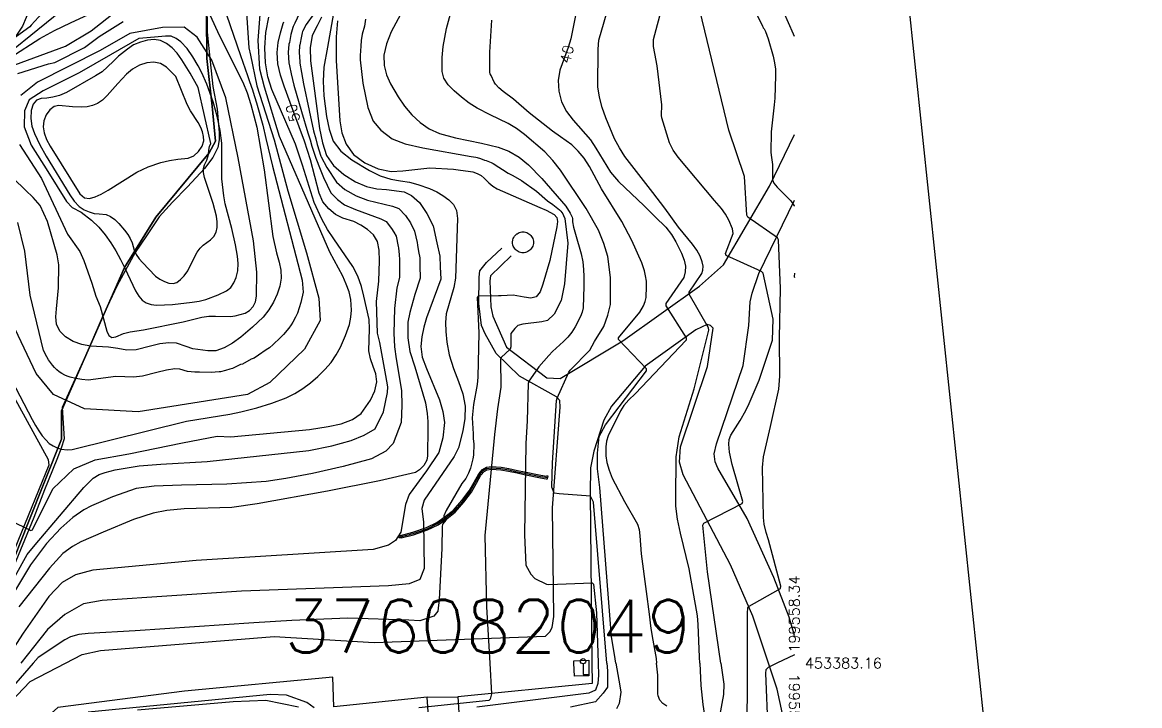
# Model space of a CAD drawing. Header units: feet. Extents: x 197796 to 199821, y 552499 to 555392.
# Drawn here: x 199412.2 to 199623.7, y 553375.1 to 553504.4 of the extents above; entities that cross this region are included whole.
import ezdxf
from ezdxf.enums import TextEntityAlignment as Align

# ---------------------------------------------------------------- set-up
doc = ezdxf.new("R2010")
doc.units = ezdxf.units.FT
doc.header["$MEASUREMENT"] = 0
doc.linetypes.add('ANYANG1', pattern=[11.5, 6, -1, 1, -1.5, 1, -1])
for name, color, linetype in [('AAC001', 7, 'CONTINUOUS'), ('AAC006', 7, 'ANYANG1'), ('AB011', 7, 'CONTINUOUS'), ('ADA085', 1, 'CONTINUOUS'), ('AE150', 7, 'CONTINUOUS'), ('AE340', 7, 'CONTINUOUS'), ('AZ0801', 7, 'CONTINUOUS'), ('AZ0803', 7, 'CONTINUOUS'), ('BA003', 5, 'CONTINUOUS'), ('CA0011', 7, 'CONTINUOUS'), ('CAA001', 7, 'CONTINUOUS'), ('CAA002', 30, 'CONTINUOUS'), ('wipco_image', 2, 'CONTINUOUS'), ('wipco_지적', 20, 'CONTINUOUS'), ('ZC601', 7, 'CONTINUOUS')]:
    doc.layers.add(name, color=color, linetype=linetype)
doc.styles.add('NGSW', font='ROMANS.shx', dxfattribs={"bigfont": 'NGSW.shx'})
picture_1 = doc.add_image_def('image1.jpg', size_in_pixel=(8269, 5907))

# ---------------------------------------------------------------- blocks, each defined once
blk = doc.blocks.new('AB011')
at = {"layer": 'AB011'}
for points in [[(0, 1), (0, -1)], [(0, -1), (1, -1)]]:
    blk.add_lwpolyline(points, dxfattribs=at)
blk.add_circle((0, 1.5), 0.5, dxfattribs=at)

msp = doc.modelspace()

# ---------------------------------------------------------------- linework, layer by layer
at = {"layer": 'AAC001', "color": 255}
msp.add_lwpolyline([(199447.17, 553508.3), (199447.22, 553502.51), (199447.76, 553497), (199448.27, 553492.24), (199449.1, 553487.94), (199449.48, 553483.53), (199449.51, 553482.15), (199449.21, 553480.7), (199448.28, 553478.82), (199446.74, 553476.76), (199443.49, 553473.25), (199440.64, 553470.36), (199438.12, 553467.59), (199435.76, 553464.03), (199433.59, 553460.84), (199430.17, 553454.64), (199427.31, 553448.53), (199424.23, 553441.4), (199419.78, 553431.52), (199420.18, 553425.62), (199419.57, 553423.83), (199418.79, 553421.68), (199416.44, 553415.94), (199414.38, 553410.72), (199410.11, 553400.34)], dxfattribs=at)
at = {"layer": 'AAC006', "color": 255}
for points in [[(199516.62, 553383.16), (199516.6, 553383.61), (199519.42, 553383.73), (199519.43, 553383.16)], [(199519.43, 553383.16), (199519.46, 553380.77), (199516.71, 553380.7), (199516.62, 553383.16)]]:
    msp.add_lwpolyline(points, dxfattribs=at)
at = {"layer": 'ADA085', "color": 255}
for points in [[(199504.72, 553460.21), (199500.84, 553456.44), (199500.72, 553455.51), (199500.88, 553450.6), (199501.3, 553448.81), (199503.84, 553442.97), (199511.48, 553437.15), (199514.05, 553437), (199525.88, 553444.12), (199540.41, 553454.49), (199544.91, 553458.51), (199553.64, 553473.39), (199558.35, 553483.17)], [(199558.34, 553388.38), (199557.34, 553391.89), (199554.46, 553399.39), (199549.38, 553410.51), (199543.84, 553420.07), (199543.37, 553421.26), (199543.19, 553422.79), (199543.61, 553424.63), (199548.66, 553439.5), (199549.71, 553447.03), (199549.98, 553451.52), (199550.33, 553453.19), (199551.59, 553456.85), (199558.34, 553470.75)], [(199420.43, 553383.17), (199423.57, 553384.8), (199427.01, 553385.58), (199459.9, 553388.22), (199478.84, 553387.07), (199511.26, 553388.24), (199512.09, 553389.06), (199512.51, 553389.93), (199512.85, 553392.02), (199512.55, 553412.56), (199514.03, 553431.6), (199513.93, 553432.84), (199513.35, 553433.56), (199506.32, 553437.47), (199501.88, 553441.72), (199499.8, 553445.47), (199499.15, 553447.05), (199498.6, 553451.22), (199498.68, 553456.19), (199498.84, 553457.38), (199500.1, 553458.95), (199502.98, 553461.65)], [(199553.45, 553383.16), (199550.46, 553392.08), (199546.26, 553401.76), (199537.3, 553418.8), (199536.61, 553421.18), (199536.81, 553424.12), (199541.93, 553439.27), (199543, 553446.57), (199542.5, 553447.05), (199541.82, 553447.23), (199539.7, 553446.2), (199530.1, 553439.38), (199523.75, 553431.8), (199522.26, 553429.13), (199520.41, 553423.28), (199519.74, 553420.13), (199519.67, 553415.24), (199520.03, 553383.16)], [(199409.48, 553401.52), (199417.3, 553420.7), (199417.2, 553421.6), (199406.24, 553441.41)], [(199387.48, 553333.52), (199394.34, 553355.03), (199397.76, 553362.96), (199413.7, 553379.68), (199420.43, 553383.17)], [(199520.03, 553383.16), (199520.07, 553379.3), (199494.67, 553376.78), (199495.79, 553359.05)], [(199544.15, 553358.89), (199557.6, 553359.65), (199556.1, 553373.55), (199555.1, 553378.24), (199553.45, 553383.16)], [(199490.13, 553358.37), (199488.87, 553376.76), (199471.17, 553374.91), (199470.98, 553380.53), (199442.93, 553377.89), (199418.96, 553374.78), (199408.58, 553365.54), (199404.11, 553362.03), (199398.73, 553352.16), (199398.68, 553341.79), (199423.9, 553344.68)]]:
    msp.add_lwpolyline(points, dxfattribs=at)
at = {"layer": 'AE150', "color": 255}
msp.add_lwpolyline([(199495.79, 553359.05), (199490.13, 553358.37), (199488.87, 553376.76), (199494.67, 553376.78)], close=True, dxfattribs=at)
at = {"layer": 'AE340', "color": 255}
for points in [[(199511.34, 553418.06), (199511.65, 553418.01), (199511.73, 553418.51), (199511.42, 553418.56)], [(199483.91, 553406.86), (199483.59, 553406.78), (199483.47, 553407.26), (199483.78, 553407.34)]]:
    msp.add_lwpolyline(points, dxfattribs=at)
at = {"layer": 'AZ0801', "color": 255}
msp.add_lwpolyline([(199410.07, 553552.05), (199411.46, 553546.59), (199412.87, 553541.11), (199414.13, 553536.3), (199415.05, 553532.06), (199415.93, 553528.59), (199416.64, 553524.55), (199416.65, 553522.36), (199416.56, 553519.35), (199416.57, 553515.34), (199415.99, 553513.2), (199415.34, 553510.91), (199414.29, 553508.33), (199412.97, 553505.3), (199412.27, 553503.69), (199410.89, 553501.58), (199407.69, 553497.75), (199404.94, 553494.49), (199402.45, 553492.92), (199400.83, 553491.92)], dxfattribs=at)
at = {"layer": 'AZ0803', "color": 255}
msp.add_lwpolyline([(199505.08, 553462.26), (199505.06, 553462.31), (199505.02, 553462.54), (199505.01, 553462.77), (199505.02, 553463.03), (199505.04, 553463.14), (199505.06, 553463.26), (199505.14, 553463.49), (199505.23, 553463.7), (199505.38, 553463.94), (199505.48, 553464.07), (199505.67, 553464.26), (199505.84, 553464.39), (199505.87, 553464.41), (199506.06, 553464.53), (199506.29, 553464.63), (199506.51, 553464.7), (199506.75, 553464.74), (199506.94, 553464.76), (199507, 553464.76), (199507.23, 553464.74), (199507.45, 553464.7), (199507.69, 553464.63), (199507.9, 553464.53), (199508.11, 553464.41), (199508.29, 553464.27), (199508.47, 553464.09), (199508.61, 553463.91), (199508.74, 553463.7), (199508.83, 553463.48), (199508.91, 553463.25), (199508.95, 553463.02), (199508.96, 553462.77), (199508.95, 553462.54), (199508.9, 553462.31), (199508.83, 553462.08), (199508.73, 553461.86), (199508.61, 553461.66), (199508.46, 553461.47), (199508.3, 553461.3), (199508.11, 553461.15), (199507.91, 553461.03), (199507.68, 553460.93), (199507.46, 553460.86), (199507.22, 553460.82), (199507, 553460.8), (199506.75, 553460.82), (199506.51, 553460.86), (199506.28, 553460.93), (199506.07, 553461.03), (199505.86, 553461.15), (199505.68, 553461.3), (199505.51, 553461.46), (199505.36, 553461.66), (199505.23, 553461.87), (199505.13, 553462.08)], close=True, dxfattribs=at)
for points in [[(199483.78, 553407.34), (199486.14, 553407.94), (199488.73, 553408.83), (199490.67, 553409.78), (199492.26, 553410.88), (199493.81, 553412.1), (199495.4, 553413.91), (199496.8, 553415.77), (199497.74, 553417.43), (199498.6, 553419), (199499.3, 553419.81), (199500.07, 553420.22), (199501.03, 553420.34), (199502.83, 553420.22), (199504.33, 553419.98), (199505.96, 553419.62), (199507.29, 553419.34), (199510.35, 553418.74), (199511.42, 553418.56)], [(199483.91, 553406.86), (199486.28, 553407.46), (199488.93, 553408.37), (199490.93, 553409.34), (199492.56, 553410.48), (199494.15, 553411.74), (199495.78, 553413.59), (199497.22, 553415.49), (199498.18, 553417.19), (199499.02, 553418.72), (199499.62, 553419.41), (199500.23, 553419.74), (199501.05, 553419.84), (199502.77, 553419.72), (199504.23, 553419.48), (199505.86, 553419.14), (199507.19, 553418.86), (199510.27, 553418.24), (199511.34, 553418.06)]]:
    msp.add_lwpolyline(points, dxfattribs=at)
at = {"layer": 'BA003', "color": 255}
msp.add_lwpolyline([(199483.53, 553407.02), (199486.21, 553407.7), (199488.83, 553408.6), (199490.8, 553409.56), (199492.41, 553410.68), (199493.98, 553411.92), (199495.59, 553413.75), (199497.01, 553415.63), (199497.96, 553417.31), (199498.81, 553418.86), (199499.46, 553419.61), (199500.15, 553419.98), (199501.04, 553420.09), (199502.8, 553419.97), (199504.28, 553419.73), (199505.91, 553419.38), (199507.24, 553419.1), (199510.31, 553418.49), (199511.69, 553418.26)], dxfattribs=at)
at = {"layer": 'CAA001', "color": 255}
for points, elevation in [([(199518.27, 553512.4), (199516.04, 553501.26), (199515.51, 553499.66), (199513.96, 553495.37), (199513.66, 553493.4), (199513.74, 553491.35), (199514.25, 553489.36), (199515.22, 553487.52), (199516.48, 553485.86), (199519.74, 553482.2), (199520.79, 553480.6), (199523.57, 553476.08), (199525.07, 553474.31), (199527.5, 553471.96), (199529.84, 553469.74), (199532.01, 553467.6), (199534.01, 553465.65), (199535.06, 553464.27), (199535.92, 553462.85), (199536.99, 553460.72), (199537.48, 553459.41), (199537.72, 553458.25), (199537.66, 553457.2), (199537.42, 553456.14), (199534.01, 553451.2), (199534, 553450.79), (199537.88, 553444.69), (199537.85, 553444.3), (199528.23, 553434.13), (199527.03, 553433.01), (199526.08, 553431.91), (199525.42, 553430.88), (199523.1, 553426.16), (199522.78, 553425.13), (199522.64, 553424.07), (199522.67, 553422.38), (199522.88, 553421.12), (199523.28, 553419.68), (199523.87, 553418.14), (199526.2, 553413.74), (199528.63, 553409.49), (199528.97, 553408.44), (199529.12, 553407.23), (199529.38, 553403.86), (199530.32, 553396.73), (199530.88, 553392.45), (199531.18, 553389.69), (199531.54, 553387.54), (199532.2, 553384.04), (199532.28, 553383.16)], 40), ([(199558.35, 553501.7), (199558.2, 553502.13), (199555.37, 553508.57)], 35), ([(199447.71, 553505.8), (199449.52, 553501.83), (199453.97, 553493.09), (199454.76, 553491.06), (199455.48, 553488.84), (199456.64, 553484.59), (199458, 553476.51), (199459.66, 553463.86), (199460.32, 553460.78), (199460.81, 553459.05), (199461.18, 553457.54), (199461.22, 553456.02), (199460.97, 553454.49), (199460.49, 553452.97), (199459.79, 553451.47), (199458.88, 553450.01), (199457.78, 553448.65), (199455.81, 553446.72), (199453.59, 553444.85), (199452.03, 553443.73), (199450.43, 553442.81), (199448.83, 553442.28), (199447.31, 553442.25), (199444.51, 553442.66), (199443.26, 553443.06), (199441.42, 553443.71), (199439.97, 553443.77), (199438.28, 553443.58), (199436.46, 553443.15), (199433.75, 553442.43), (199432, 553442.4), (199430.29, 553442.7), (199428.53, 553442.97), (199425.14, 553443.12), (199423.5, 553443.43), (199421.88, 553444.01), (199420.43, 553444.87), (199419.31, 553445.97), (199418.73, 553447.29), (199418.58, 553448.71), (199418.68, 553450.2), (199419.09, 553454.2), (199419.13, 553458.51), (199418.84, 553460.39), (199417.01, 553466.72), (199415.6, 553469.72), (199414.31, 553471.27), (199412.81, 553472.67), (199410.53, 553474.85)], 55), ([(199410.88, 553399.61), (199413.14, 553403.71), (199414.68, 553405.52), (199423.85, 553416.42), (199425.65, 553418.14), (199426.8, 553418.84), (199427.88, 553419.24), (199429.81, 553419.73), (199434.37, 553420.47), (199438.44, 553420.84), (199447.23, 553421.3), (199466.47, 553423.41), (199470.81, 553424.26), (199474.46, 553425.3), (199476.91, 553426.31), (199478.98, 553427.49), (199480.57, 553430.73), (199481.36, 553434.36), (199481.43, 553435.44), (199481, 553437.61), (199479.86, 553443.81), (199479.43, 553445.57), (199479.26, 553451.58), (199479.69, 553455.41), (199479.84, 553459.28), (199479.78, 553461.27), (199479.44, 553462.96), (199478.68, 553464.21), (199477.57, 553465.18), (199476.31, 553466.03), (199474.98, 553466.69), (199472.91, 553467.37), (199471.53, 553468.07), (199470.21, 553469.1), (199469.11, 553470.44), (199468.38, 553472.08), (199466.74, 553478.39), (199465.63, 553481.9), (199463.61, 553487.32), (199461.79, 553492.3), (199461.11, 553494.38), (199460.59, 553496.53), (199460.44, 553498.67), (199460.67, 553500.61), (199461.1, 553502.41), (199461.6, 553504.17), (199461.72, 553504.49)], 50), ([(199411.35, 553494.71), (199417.2, 553496.56), (199418.41, 553496.83), (199423.99, 553499.64), (199426.78, 553501.69), (199428.31, 553502.64), (199431.29, 553504.54)], 55), ([(199471.87, 553504.71), (199471.61, 553501.63), (199471.65, 553497.15), (199472.31, 553485.75), (199472.72, 553483.51), (199473.49, 553481.34), (199474.89, 553479.37), (199477.06, 553477.79), (199479.58, 553476.7), (199482.02, 553476.21), (199484.27, 553476.29), (199489.34, 553476.85), (199493.83, 553476.59), (199495.14, 553476.4), (199496.61, 553476.22), (199497.47, 553476.1), (199498.32, 553475.82), (199499.06, 553475.44), (199499.61, 553474.93), (199500.54, 553474.03), (199501.26, 553473.41), (199502.11, 553472.87), (199510.19, 553469.37), (199511.39, 553468.85), (199512.87, 553468.03), (199513.41, 553467.45), (199513.54, 553466.71), (199513.41, 553465.68), (199512.08, 553459.37), (199510.76, 553454.86), (199510.21, 553453.42), (199509.49, 553452.47), (199508.48, 553452.21), (199507.21, 553452.39), (199505.11, 553452.81), (199502.85, 553452.67), (199502.35, 553452.65), (199498.53, 553452.58), (199498.29, 553452.32), (199498.6, 553445.68), (199498.45, 553437.25), (199498.29, 553435.89), (199497.6, 553432.09), (199497.39, 553429.55), (199497.53, 553426.52), (199497.56, 553425.59), (199497.66, 553424.68), (199497.59, 553422.5), (199497.47, 553421.8), (199497.03, 553420.07), (199496.68, 553419.1), (199496.14, 553418.11), (199495.42, 553417.14), (199492.43, 553412.02), (199491.98, 553411.01), (199491.98, 553410.9), (199492.37, 553410.36), (199492.37, 553410.19), (199491.79, 553409.51), (199491.72, 553409.32), (199491.71, 553409.1), (199491.62, 553404.83), (199491.14, 553395.18), (199490.84, 553392.98), (199490.14, 553392.08), (199487.45, 553391.18), (199485.35, 553391.28), (199473.86, 553391.68), (199463.24, 553391.21), (199456.03, 553390.79), (199433.56, 553389.3), (199424.71, 553388.76), (199422.93, 553388.58), (199421.34, 553388.14), (199420.25, 553387.58), (199415.23, 553384.25), (199414.29, 553383.17)], 45), ([(199414.29, 553383.17), (199398.2, 553364.67)], 45), ([(199534.21, 553375.04), (199533.45, 553375.53), (199532.9, 553376.17), (199532.59, 553376.96), (199532.52, 553377.37), (199532.53, 553379.69), (199532.5, 553380.86), (199532.28, 553383.16)], 40)]:
    msp.add_lwpolyline(points, dxfattribs=dict(at, elevation=elevation))
at = {"layer": 'CAA002', "color": 255}
for points, elevation in [([(199468.17, 553513.66), (199463.82, 553504.25), (199463.5, 553503.62), (199463.43, 553503.41), (199463.31, 553502.99), (199463.07, 553502.1), (199462.77, 553500.6), (199462.69, 553500.27), (199462.54, 553498.71), (199462.65, 553496.73), (199462.79, 553496.18), (199463.09, 553494.63), (199463.63, 553492.54), (199465.07, 553487.51), (199466.28, 553483.48), (199466.69, 553482.14), (199467.04, 553480.96), (199467.75, 553478.72), (199467.76, 553478.67), (199468.57, 553476.62), (199469.24, 553475.02), (199470.61, 553472.16), (199471.88, 553470.86), (199473.18, 553469.86), (199475.28, 553468.97), (199480.07, 553467.21), (199481.09, 553466.69), (199482.09, 553465.42), (199482.57, 553464.73), (199482.96, 553463.95), (199483.36, 553462.01), (199483.41, 553461.74), (199483.52, 553460.43), (199483.64, 553459.56), (199483.64, 553458.46), (199483.62, 553456.13), (199483.1, 553454.17), (199482.68, 553450.29), (199482.52, 553445.58), (199482.67, 553442.98), (199482.96, 553440.73), (199483.97, 553434.72), (199484.04, 553431.88), (199483.95, 553428.68), (199482.4, 553424.75), (199481, 553423.24), (199478.29, 553421.85), (199472.96, 553420.35), (199467.13, 553419.07), (199462.13, 553418.09), (199458.35, 553417.55), (199450.92, 553417.01), (199442.37, 553416.85), (199437.2, 553416.62), (199433.78, 553416.23), (199429.31, 553414.66), (199425.32, 553412.92), (199423.88, 553412.18), (199421.79, 553410.71), (199419.51, 553408.7), (199416.83, 553405.83), (199413.79, 553401.75), (199410.58, 553396.42)], 49), ([(199406.3, 553444.13), (199414.08, 553429.27), (199414.7, 553428.14), (199415.34, 553427.12), (199415.99, 553426.19), (199416.65, 553425.39), (199417.33, 553424.75), (199418.06, 553424.26), (199418.81, 553423.89), (199419.56, 553423.67), (199420.75, 553423.52), (199421.65, 553423.57), (199443.33, 553428.92), (199451.48, 553430.3), (199453.6, 553430.69), (199456.59, 553431.45), (199459.47, 553432.34), (199462.15, 553433.37), (199463.81, 553434.17), (199465.35, 553435.1), (199466.8, 553436.18), (199468.17, 553437.41), (199469.47, 553438.71), (199470.65, 553440.05), (199471.63, 553441.47), (199472.43, 553442.95), (199473.41, 553445.18), (199474.12, 553447.26), (199474.39, 553448.6), (199474.52, 553449.94), (199474.43, 553451.97), (199474.08, 553453.41), (199473.54, 553454.87), (199472.87, 553456.37), (199470.42, 553460.93), (199467.65, 553467.29), (199460.91, 553482.83), (199458.05, 553492.13), (199457.21, 553495.52), (199456.87, 553500.95), (199457.73, 553512.54)], 52), ([(199418.79, 553509.21), (199413.93, 553503.85), (199413.64, 553503.54), (199406.69, 553498.58)], 51), ([(199454.37, 553511.05), (199455.13, 553499.59), (199455.42, 553498.16), (199456.64, 553492.4), (199459.9, 553482.16), (199462.49, 553472.49), (199466.02, 553460.78), (199468.34, 553452.2), (199468.61, 553447.98), (199465.62, 553442.54), (199459.08, 553436.28), (199454.87, 553433.97), (199434.18, 553430.73), (199423.98, 553431.28), (199418.13, 553434.02), (199414.86, 553437.99), (199409.16, 553449.92)], 93), ([(199449.55, 553509.7), (199453.54, 553498.1), (199454.84, 553494.31), (199455.17, 553493.38), (199455.86, 553491.41), (199455.87, 553491.39), (199456.57, 553489.18), (199457.77, 553484.93), (199458.33, 553482.4), (199459.58, 553477.19), (199465.22, 553455.62), (199465.41, 553453.37), (199464.97, 553451.37), (199464.33, 553449.37), (199463.96, 553448.64), (199463.4, 553447.65), (199463.13, 553447.16), (199462.69, 553446.55), (199461.67, 553445.34), (199461.37, 553445.03), (199461.02, 553444.69), (199459.69, 553443.42), (199458.99, 553442.84), (199458.4, 553442.46), (199456.93, 553441.43), (199456.08, 553440.88), (199455.55, 553440.67), (199453.9, 553439.75), (199453.55, 553439.64), (199452.03, 553438.91), (199451.49, 553438.78), (199450.66, 553438.54), (199449.71, 553438.29), (199449.51, 553438.25), (199448, 553438.15), (199445.75, 553438.2), (199444.87, 553438.2), (199443.48, 553438.37), (199442.05, 553438.78), (199441.09, 553438.82), (199439.52, 553438.58), (199437.7, 553438.14), (199434.99, 553437.44), (199433.26, 553437.28), (199431.61, 553437.36), (199429.91, 553437.4), (199424.68, 553436.7), (199423.5, 553436.84), (199422.35, 553437.02), (199421.26, 553437.28), (199420.74, 553437.45), (199420.25, 553437.66), (199419.72, 553437.94), (199419.23, 553438.28), (199418.77, 553438.65), (199418.33, 553439.08), (199417.93, 553439.53), (199417.54, 553440.03), (199417.19, 553440.56), (199416.85, 553441.11), (199416.22, 553442.3), (199413.72, 553452.76), (199412.7, 553461.11), (199411.37, 553466.52)], 94), ([(199540.45, 553383.16), (199540.41, 553384.29), (199540.15, 553390.46), (199539.99, 553392.1), (199538.44, 553400.98), (199536.77, 553407.78), (199536.24, 553410.4), (199535.92, 553412.86), (199535.94, 553414.2), (199535.98, 553422.17), (199536.57, 553425.99), (199539.35, 553435.07), (199542.17, 553446.15), (199542.11, 553446.61), (199538.41, 553452.95), (199538.42, 553453.37), (199540.83, 553456.85), (199541, 553457.53), (199541.06, 553458.25), (199540.91, 553459.11), (199540.5, 553460.16), (199539.89, 553461.28), (199539.05, 553462.44), (199536.42, 553465.65), (199533.84, 553469.24), (199531.53, 553472.2), (199526.27, 553479.04), (199525.22, 553480.63), (199524.29, 553482.38), (199522.68, 553486.32), (199521.99, 553488.3), (199521.44, 553490.27), (199521.13, 553492.17), (199521.2, 553499.31), (199521.36, 553501), (199523.91, 553509.98)], 39), ([(199422.74, 553509.15), (199410.9, 553499.54)], 52), ([(199549.48, 553383.16), (199549.47, 553392.64), (199549.51, 553393.63), (199549.76, 553393.96), (199555.28, 553397.06), (199555.69, 553397.31), (199555.77, 553397.76), (199553.43, 553406.47), (199553.02, 553407.91), (199552.65, 553409.44), (199552.51, 553410.7), (199552.34, 553420.2), (199552.53, 553422.17), (199553.82, 553427.94), (199555.38, 553435.02), (199555.62, 553437.46), (199555.55, 553444.7), (199555.71, 553454.03), (199555.35, 553463.25), (199555.13, 553463.64), (199549.55, 553467.51), (199549.33, 553467.9), (199548.91, 553475.21), (199545.94, 553484.01), (199539.98, 553508.51)], 37), ([(199405.93, 553412.08), (199413.82, 553408.28), (199414.16, 553408.4), (199418.02, 553416.15), (199421.95, 553419.94), (199426, 553421.62), (199432.41, 553422.79), (199442.53, 553424.82), (199449.11, 553426.1), (199451.68, 553425.99), (199466.58, 553427.39), (199470.12, 553427.94), (199472.55, 553428.47), (199474.69, 553429.23), (199476.37, 553430.42), (199478.15, 553432.91), (199478.94, 553434.7), (199479.32, 553436.36), (199479.16, 553437.87), (199478.62, 553439.3), (199478.11, 553440.74), (199477.82, 553442.26), (199477.93, 553446.44), (199477.87, 553448.2), (199476.88, 553452.57), (199476.41, 553454.41), (199475.7, 553456.36), (199474.75, 553458.23), (199471.17, 553463.44), (199469.98, 553465.21), (199468.89, 553467.17), (199467.44, 553470.3), (199465.28, 553477.38), (199463.92, 553481.32), (199459.43, 553491.68), (199458.69, 553494.08), (199458.24, 553496.73), (199458.11, 553499.56), (199458.33, 553502.5), (199458.91, 553505.38)], 51), ([(199407.17, 553495.05), (199420.39, 553499.89), (199425.29, 553502.79), (199429.97, 553506.5)], 94), ([(199468.85, 553505.37), (199468.03, 553503.76), (199467.07, 553501.9), (199466.73, 553499.59), (199466.78, 553497.14), (199468.45, 553484.29), (199469.04, 553481.58), (199469.81, 553479.23), (199471.15, 553477.29), (199473.09, 553475.64), (199475.31, 553474.24), (199477.34, 553473.34), (199479.32, 553472.93), (199481.13, 553472.78), (199484.5, 553472.31), (199485.91, 553471.64), (199487.38, 553470.34), (199488.81, 553468.25), (199490, 553465.91), (199490.67, 553462.7), (199491.24, 553460.13), (199491.28, 553458.16), (199491.41, 553455.82), (199488.74, 553448.49), (199488.24, 553446.71), (199487.84, 553444.91), (199487.65, 553443.05), (199487.92, 553441.05), (199488.74, 553438.88), (199491.17, 553432.99), (199491.82, 553430.75), (199492.12, 553428.68), (199491.84, 553425.82), (199491.04, 553423.03), (199488.74, 553419.54), (199485.45, 553415.04), (199484.75, 553413.15), (199483.85, 553407.96), (199482.85, 553406.36), (199481.55, 553405.46), (199478.66, 553404.66), (199445.1, 553402.58), (199425.57, 553400.74), (199422.27, 553399.86), (199419.74, 553398.43), (199417.25, 553395.77), (199412.42, 553388.86), (199408.76, 553383.17)], 47), ([(199410.08, 553497.78), (199415.57, 553501.35), (199418.32, 553502.84), (199421.36, 553504.33), (199425.59, 553506.27)], 93), ([(199467.38, 553506.01), (199465.93, 553504), (199465.29, 553502.76), (199465.25, 553502.65), (199465.19, 553502.44), (199465.04, 553501.8), (199464.75, 553500.13), (199464.71, 553499.93), (199464.64, 553498.75), (199464.72, 553496.93), (199464.78, 553496.66), (199465.07, 553494.89), (199465.47, 553492.77), (199466.52, 553487.7), (199467.36, 553483.89), (199467.76, 553482.37), (199468.04, 553481.27), (199468.75, 553479.06), (199468.79, 553478.95), (199469.86, 553476.95), (199471.68, 553474.15), (199473.29, 553472.77), (199475.44, 553471.58), (199477.54, 553470.73), (199482.29, 553469.62), (199483.5, 553469.16), (199484.73, 553467.88), (199485.69, 553466.49), (199486.48, 553464.92), (199486.93, 553462.76), (199487.04, 553462.22), (199487.21, 553461.06), (199487.44, 553459.84), (199487.47, 553458.31), (199487.52, 553455.97), (199486.5, 553452.93), (199485.58, 553449.52), (199485.2, 553447.65), (199485.2, 553444.7), (199485.54, 553442.15), (199486.51, 553439.25), (199488.52, 553432.41), (199488.88, 553430.38), (199488.98, 553428.87), (199488.99, 553427.71), (199488.94, 553422.4), (199488.76, 553421.54), (199488.23, 553420.58), (199487.39, 553419.74), (199486.62, 553419.25), (199479.84, 553417.63), (199470, 553415.7), (199456.68, 553413.33), (199451.91, 553412.63), (199442.85, 553412.34), (199439.58, 553412.07), (199437, 553411.54), (199433.3, 553410.31), (199427.5, 553407.96), (199423.3, 553406.12), (199421.74, 553405.25), (199419.9, 553403.88), (199417.39, 553401.15), (199411.6, 553393.81)], 48), ([(199471.12, 553506.14), (199470, 553499.72), (199469.29, 553495.89), (199469.17, 553493.25), (199469.29, 553490.49), (199469.8, 553486.6), (199470.28, 553484.2), (199471.08, 553481.91), (199472.52, 553480.01), (199474.6, 553478.39), (199477.91, 553476.38), (199479.97, 553475.36), (199481.98, 553474.71), (199483.83, 553474.4), (199485.51, 553474.15), (199487.09, 553473.75), (199489.31, 553472.99), (199490.65, 553472.36), (199491.84, 553471.62), (199492.93, 553470.81), (199493.83, 553469.94), (199494.41, 553468.83), (199494.6, 553467.3), (199494.21, 553456), (199493.87, 553454.22), (199492.47, 553449.26), (199492.34, 553447.63), (199492.36, 553445.9), (199492.54, 553443.89), (199493.01, 553441.5), (199493.81, 553438.91), (199494.76, 553436.45), (199495.58, 553434.12), (199496.03, 553431.79), (199495.98, 553429.44), (199495.61, 553427.11), (199494.81, 553423.87), (199493.94, 553422.23), (199488.27, 553413.99), (199487.85, 553412.45), (199488.15, 553409.85), (199488.25, 553401.07), (199487.45, 553398.97), (199485.45, 553398.17), (199481.55, 553397.77), (199453.69, 553396.78), (199427.33, 553395.02), (199423.81, 553394.37), (199420.29, 553392.39), (199417.02, 553389.51), (199415.52, 553387.68), (199411.92, 553383.17)], 46), ([(199477.2, 553505), (199476.96, 553503.65), (199476.54, 553502.14), (199476.37, 553500.99), (199476.28, 553499.89), (199476.14, 553498.14), (199476.16, 553497.29), (199476.65, 553492.9), (199477.65, 553488.3), (199478.6, 553485.71), (199480.1, 553483.98), (199482.23, 553482.35), (199484.68, 553481.43), (199488.04, 553480.66), (199497.2, 553479.01), (199498.06, 553478.86), (199498.3, 553478.8), (199498.96, 553478.61), (199499.72, 553478.33), (199500.04, 553478.26), (199500.94, 553477.86), (199501.32, 553477.72), (199502.43, 553477.01), (199503.08, 553476.54), (199504.18, 553475.88), (199505.06, 553475.42), (199506.71, 553474.45), (199509.51, 553472.47), (199511.63, 553470.64), (199512.62, 553469.93), (199513.89, 553468.92), (199514.12, 553468.66), (199514.5, 553468.14), (199514.68, 553467.86), (199514.9, 553467.27), (199515.46, 553462.6), (199514.86, 553454.95), (199514.21, 553451.8), (199512.86, 553449.2), (199511.61, 553448), (199510.56, 553447.75), (199506.95, 553447.31), (199506.02, 553447.02), (199505.43, 553446.49), (199504.71, 553445.56), (199504.71, 553442.99), (199504.53, 553442.56), (199502.88, 553441.01), (199502.7, 553440.59), (199502.76, 553435.35), (199502.17, 553431.27), (199501.57, 553426.44), (199499.76, 553407.32), (199500.07, 553393.81), (199500.7, 553383.16)], 44), ([(199483.81, 553505.88), (199482.05, 553502.59), (199481.13, 553500.35), (199480.65, 553498.18), (199480.71, 553496.22), (199481.17, 553494.45), (199481.9, 553492.79), (199483.36, 553490.28), (199484.53, 553488.56), (199485.94, 553486.92), (199487.51, 553485.46), (199489.22, 553484.26), (199491.17, 553483.39), (199494.19, 553482.57), (199499.14, 553481.51), (199502.27, 553480.79), (199504.33, 553480), (199506.25, 553478.89), (199508.02, 553477.45), (199510.52, 553474.83), (199515.1, 553469.59), (199515.94, 553468.27), (199516.31, 553467.51), (199516.34, 553467.29), (199516.34, 553467.17), (199516.36, 553466.66), (199516.53, 553465.66), (199516.91, 553464.33), (199518, 553460.58), (199518.3, 553459.08), (199518.45, 553457.65), (199518.51, 553456.33), (199518.51, 553454.48), (199518.38, 553450.37), (199518.2, 553449.56), (199517.87, 553448.74), (199516.85, 553446.82), (199516.22, 553445.78), (199515.49, 553444.83), (199514.67, 553444.01), (199512.58, 553442.1), (199511.86, 553441.36), (199510, 553439.25), (199509.7, 553438.86), (199508.12, 553436.53), (199507.98, 553436.08), (199507.79, 553429.03), (199507.5, 553424.75), (199507.26, 553407.44), (199507.52, 553401.68), (199508.5, 553399.99), (199509.22, 553399.21), (199511.42, 553398.13), (199511.89, 553398.03), (199520.07, 553398.34), (199520.35, 553398.1), (199520.89, 553392.67), (199521.21, 553383.16)], 43), ([(199522.86, 553383.16), (199520.31, 553413.62), (199519.75, 553414.74), (199513.84, 553415.17), (199512.86, 553415.31), (199512.44, 553416.43), (199512.58, 553421.07), (199513.31, 553432.84), (199513.43, 553433.32), (199515.65, 553438.2), (199515.93, 553438.6), (199519.65, 553442.39), (199520.54, 553444.03), (199522.3, 553446.85), (199523.07, 553448.99), (199523.52, 553451.04), (199523.57, 553456.15), (199523.02, 553460.1), (199522.29, 553462.54), (199521.27, 553465.1), (199518.95, 553469.15), (199514.06, 553476.45), (199512.62, 553478.26), (199511.14, 553479.87), (199507.24, 553483.15), (199505.76, 553484.3), (199504.2, 553485.28), (199500.8, 553486.87), (199498.31, 553488.13), (199496.77, 553489.11), (199495.32, 553490.23), (199493.98, 553491.41), (199492.83, 553492.59), (199492.03, 553493.82), (199491.67, 553495.09), (199491.67, 553497.75), (199491.85, 553499.81), (199492.48, 553503.22), (199493.26, 553506)], 42), ([(199544.43, 553383.16), (199541.93, 553400.47), (199541.01, 553409.28), (199541.2, 553409.64), (199548.46, 553413.37), (199548.62, 553413.72), (199546.56, 553420.76), (199546.05, 553423.1), (199545.93, 553424.61), (199545.99, 553425.48), (199546.32, 553426.28), (199548.08, 553429.1), (199549.15, 553430.95), (199549.78, 553432.3), (199551.67, 553436.7), (199554.21, 553444.25), (199554.31, 553448.25), (199552.43, 553456.94), (199552.15, 553457.29), (199545.42, 553460.31), (199545.29, 553460.64), (199546.79, 553464.44), (199546.61, 553465.34), (199545.93, 553466.96), (199545.3, 553468.09), (199544.55, 553469.17), (199543.23, 553470.68), (199536.35, 553478.92), (199535.39, 553480.24), (199534.69, 553481.63), (199533.26, 553486.34), (199533.19, 553486.8), (199533.23, 553488.79), (199532.38, 553496.14), (199531.94, 553498.48), (199531.71, 553499.84), (199531.66, 553501.15), (199532.42, 553503.97), (199533.05, 553506.33)], 38), ([(199551.37, 553505.6), (199552.31, 553503.69), (199552.44, 553503.42), (199552.47, 553503.34), (199552.63, 553503.14), (199552.88, 553502.64), (199553.39, 553501.26), (199554.33, 553497.99), (199554.59, 553496.73), (199554.76, 553495.53), (199554.8, 553494.3), (199554.66, 553490.03), (199554.53, 553488.78), (199553.97, 553483.66), (199553.92, 553479.78), (199554.04, 553478.83), (199554.19, 553477.53), (199554.18, 553474.63), (199554.47, 553473.99), (199555.07, 553473.24), (199555.89, 553472.39), (199557.66, 553470.6), (199558.33, 553469.67), (199558.34, 553469.62)], 36), ([(199423.87, 553459.36), (199425.4, 553455.06), (199426.17, 553452.61), (199426.94, 553450.66), (199428.21, 553445.98), (199428.62, 553445.13), (199429.17, 553444.77), (199429.92, 553444.91), (199431.41, 553445.5), (199432.61, 553445.82), (199435.17, 553446.24), (199442.65, 553447.75), (199446.22, 553448.6), (199447.56, 553448.79), (199448.76, 553448.83), (199451.62, 553448.77), (199452.5, 553448.89), (199454.41, 553449.39), (199455.23, 553449.88), (199455.9, 553450.63), (199456.34, 553451.55), (199456.53, 553452.61), (199456.6, 553457.16), (199455.96, 553463.05), (199453.05, 553478.77), (199450.76, 553490.09), (199448.1, 553497.22), (199445.32, 553501.61), (199442.89, 553503.49), (199438.76, 553503.41), (199432.57, 553502.26), (199426.98, 553499.09), (199415.09, 553493.11), (199411.94, 553490.56)], 56), ([(199524.58, 553383.16), (199524.45, 553383.96), (199523.72, 553388.2), (199521.54, 553416.39), (199521.06, 553419.9), (199521.06, 553422.92), (199521.42, 553426.07), (199522.59, 553428.24), (199530.36, 553438.49), (199530.34, 553438.87), (199525.08, 553444.37), (199525.07, 553444.74), (199529.12, 553449.58), (199529.78, 553450.78), (199530.1, 553451.57), (199530.29, 553452.33), (199530.38, 553454.43), (199530.34, 553455.41), (199530.18, 553456.42), (199529.95, 553457.41), (199529.45, 553458.88), (199527.59, 553463.12), (199525.68, 553466.74), (199521.84, 553472.87), (199519.55, 553477.13), (199518.55, 553478.68), (199517.44, 553480.04), (199516.21, 553481.22), (199514.08, 553482.75), (199512.54, 553483.81), (199508.14, 553487.3), (199505.16, 553489.86), (199503.21, 553491.33), (199502.4, 553491.99), (199501.8, 553492.72), (199501.56, 553493.09), (199500.94, 553494.32), (199500.76, 553494.68), (199500.72, 553494.81), (199500.71, 553495.22), (199500.71, 553495.33), (199500.68, 553495.58), (199500.73, 553498.77), (199501.08, 553504.81)], 41), ([(199423.37, 553468.5), (199425.34, 553466.94), (199426.68, 553465.63), (199427.9, 553464.21), (199428.99, 553462.69), (199429.95, 553461.14), (199430.84, 553459.56), (199431.65, 553457.92), (199433.64, 553453.6), (199434.25, 553452.6), (199434.91, 553451.85), (199435.68, 553451.33), (199436.6, 553450.99), (199437.64, 553450.88), (199440.63, 553451), (199444.37, 553451.48), (199445.67, 553451.64), (199446.94, 553451.96), (199449.31, 553452.87), (199450.88, 553453.63), (199451.67, 553454.26), (199452.25, 553455.09), (199452.7, 553456.13), (199452.99, 553457.37), (199453.05, 553458.75), (199452.95, 553460.16), (199452.58, 553462.32), (199451.85, 553465.41), (199450.63, 553470.05), (199450.36, 553471.6), (199450, 553474.79), (199449.99, 553477.86), (199450.01, 553481.56), (199449.67, 553483.95), (199449.08, 553486.64), (199448.33, 553489.38), (199447.18, 553492.7), (199446.23, 553494.86), (199445.54, 553496.14), (199444.48, 553497.89), (199443.4, 553499.46), (199442.21, 553500.69), (199441.36, 553501.33), (199440.4, 553501.76), (199439.31, 553501.79), (199437.26, 553501.58), (199434.28, 553501.32), (199428.93, 553498.26), (199422.98, 553494.83), (199416.19, 553491.42), (199413.52, 553489.72), (199412.67, 553487.66), (199412.55, 553484.65), (199413.89, 553481.16), (199417.05, 553476.16), (199420.57, 553470.51), (199421.65, 553469.38), (199423.37, 553468.5)], 57), ([(199411.7, 553481.26), (199415.83, 553474.83), (199420.81, 553464.35), (199423.1, 553461.02), (199423.87, 553459.36)], 56), ([(199558.34, 553456.92), (199558.33, 553456.32), (199558.34, 553456.1)], 36), ([(199558.34, 553384.76), (199555.03, 553383.16)], 36), ([(199544.43, 553383.16), (199545.01, 553379.16), (199544.96, 553377.26), (199543.75, 553370.73), (199542.46, 553367.59), (199541.81, 553366.65), (199541.13, 553366.2), (199533.82, 553365.33), (199507.97, 553363.15), (199499.4, 553361.92), (199497.17, 553361.32), (199496.19, 553360.87), (199495.56, 553360.7), (199488.35, 553360.06), (199486.28, 553359.87), (199486.14, 553359.91)], 38), ([(199540.45, 553383.16), (199540.63, 553378.91), (199541.02, 553375.34), (199541.5, 553372.03), (199541.52, 553370.99), (199541.4, 553368.39), (199541.19, 553367.76), (199540.76, 553367.15), (199539.93, 553366.76), (199538.57, 553366.5), (199534.02, 553365.74), (199505.66, 553363.97), (199496.58, 553363.39), (199495.86, 553363.26), (199490.12, 553362.5), (199490.03, 553362.42), (199490.02, 553362.38), (199490.12, 553361.69), (199490.11, 553361.68), (199486.32, 553361.41)], 39), ([(199500.7, 553383.16), (199501.05, 553377.37), (199500.77, 553376.38), (199500.49, 553376.1), (199487.28, 553374.71)], 44), ([(199521.21, 553383.16), (199521.29, 553380.88), (199521.15, 553379.33), (199520.73, 553378.07), (199519.47, 553377.51), (199498.24, 553374.84)], 43), ([(199522.86, 553383.16), (199522.98, 553381.72), (199522.98, 553378.63), (199522.14, 553377.51), (199520.73, 553375.82), (199515.95, 553374.84)], 42), ([(199524.58, 553383.16), (199525.29, 553378.88), (199525.53, 553377.67), (199525.17, 553375.5), (199524.69, 553374.53)], 41), ([(199549.42, 553373.7), (199549.49, 553377.31), (199549.48, 553383.16)], 37), ([(199555.03, 553383.16), (199553.38, 553382.36), (199552.94, 553381.93), (199552.85, 553381.3), (199553.34, 553370.41)], 36), ([(199467.45, 553374.71), (199466.05, 553375.69), (199462.25, 553377.09), (199459.16, 553377.23), (199424.72, 553373.88)], 44), ([(199464.5, 553374.85), (199458.32, 553376.11), (199452.13, 553375.84), (199434, 553374.29)], 43)]:
    msp.add_lwpolyline(points, dxfattribs=dict(at, elevation=elevation))
for points, elevation in [([(199445.5, 553492.1), (199444, 553494.81), (199442.44, 553497.31), (199441.54, 553498.57), (199440.56, 553499.55), (199439.52, 553500.38), (199438.39, 553500.96), (199437.17, 553501.16), (199435.89, 553501.02), (199434.58, 553500.66), (199433.3, 553500.12), (199432.12, 553499.35), (199430.46, 553497.98), (199429.41, 553497), (199427.37, 553495.06), (199426.08, 553494.25), (199420.57, 553491.1), (199419.27, 553490.56), (199418.02, 553490.22), (199416.84, 553490.08), (199415.79, 553489.98), (199414.93, 553489.65), (199414.29, 553488.9), (199413.91, 553487.7), (199413.84, 553486.22), (199414.05, 553484.76), (199414.52, 553483.37), (199415.54, 553481.2), (199416.72, 553479.06), (199421.21, 553471.75), (199422.06, 553470.55), (199422.97, 553469.56), (199423.94, 553468.92), (199424.91, 553468.54), (199425.84, 553468.26), (199426.76, 553468.16), (199428.08, 553468.04), (199428.93, 553467.69), (199429.75, 553467.11), (199430.52, 553466.36), (199431.59, 553465.1), (199432.17, 553464.29), (199432.64, 553463.5), (199432.99, 553462.68), (199433.39, 553461.29), (199433.8, 553460.45), (199434.34, 553459.66), (199434.95, 553458.94), (199437.43, 553456.4), (199438.25, 553455.81), (199439.12, 553455.37), (199439.98, 553455.06), (199440.77, 553454.96), (199441.46, 553455.19), (199442.15, 553455.72), (199442.89, 553456.47), (199443.56, 553457.39), (199444.09, 553458.43), (199445.33, 553460.93), (199445.88, 553461.69), (199446.48, 553462.27), (199447.15, 553462.74), (199447.85, 553463.22), (199448.47, 553463.86), (199448.91, 553464.67), (199449.11, 553465.59), (199449.09, 553466.63), (199448.96, 553467.75), (199448.69, 553468.93), (199448.33, 553470.15), (199446.71, 553475.06), (199446.53, 553475.97), (199446.53, 553476.77), (199446.72, 553477.42), (199447.13, 553478.31), (199447.45, 553479.42), (199447.55, 553480.2), (199447.66, 553480.91), (199447.88, 553481.48)], 58), ([(199441.27, 553494.13), (199439.49, 553495.92), (199438.38, 553496.6), (199437.15, 553496.86), (199435.8, 553496.71), (199434.41, 553496.28), (199433.11, 553495.55), (199431.92, 553494.57), (199430.31, 553492.83), (199428.31, 553490.57), (199427.38, 553489.69), (199426.47, 553489.04), (199425.54, 553488.65), (199424.53, 553488.42), (199423.43, 553488.33), (199421.73, 553488.44), (199419.16, 553488.69), (199418.26, 553488.46), (199417.45, 553487.84), (199416.76, 553486.91), (199416.29, 553485.78), (199416.19, 553484.63), (199416.37, 553483.47), (199416.82, 553482.24), (199417.49, 553480.94), (199419.56, 553477.6), (199423.14, 553471.93), (199424.01, 553471.22), (199424.95, 553471.1), (199426.01, 553471.37), (199427.18, 553471.9), (199428.45, 553472.66), (199433.9, 553476.08), (199436.07, 553477.09), (199438.46, 553477.87), (199440.07, 553478.27), (199441.64, 553478.49), (199443.61, 553478.71), (199444.66, 553479.16), (199445.56, 553479.97), (199446.25, 553480.98), (199446.61, 553481.95), (199446.55, 553482.82), (199446.34, 553483.66), (199446.02, 553484.53), (199445.53, 553485.45), (199444.09, 553487.63), (199443.44, 553488.85)], 59)]:
    msp.add_lwpolyline(points, close=True, dxfattribs=dict(at, elevation=elevation))
at = {"layer": 'wipco_지적', "color": 20}
for points in [[(199409.49, 553400.03), (199413.31, 553409.7), (199419.64, 553425.57), (199419.66, 553430.9), (199431.58, 553458), (199437.49, 553467.53), (199447.62, 553479.68), (199448.79, 553481.92), (199448.17, 553488.52), (199447.17, 553497.56), (199447.07, 553505.76), (199446.65, 553519.6), (199453.56, 553534.66), (199471.6, 553573.78), (199473.32, 553582.07), (199469.41, 553592.25)], [(199469.41, 553592.25), (199473.32, 553582.07), (199471.6, 553573.78), (199453.56, 553534.66), (199446.65, 553519.6), (199447.07, 553505.76), (199447.17, 553497.56), (199448.17, 553488.52), (199448.79, 553481.92), (199447.62, 553479.68), (199437.49, 553467.53), (199431.58, 553458), (199419.66, 553430.9), (199419.64, 553425.57), (199413.31, 553409.7), (199409.49, 553400.03)]]:
    msp.add_lwpolyline(points, dxfattribs=at)

# ---------------------------------------------------------------- block references
at = {"layer": 'AB011', "color": 255}
msp.add_blockref('AB011', (199518.36, 553382.03), dxfattribs=at)

# ---------------------------------------------------------------- texts
at = {"layer": 'CA0011', "style": 'NGSW'}
for s, rotation, p in [('40', 76.99, (199516.65, 553499.83)), ('50', 104.99, (199463.96, 553489.16))]:
    msp.add_text(s, height=2, rotation=rotation, dxfattribs=at).set_placement(p, align=Align.RIGHT)
at = {"layer": 'ZC601', "style": 'NGSW'}
for rotation, p in [(90, (199559.34, 553385.16)), (270, (199557.34, 553381.16))]:
    msp.add_text('199558.34', height=2, rotation=rotation, dxfattribs=at).set_placement(p)
for s, height, p in [('376082049', 10, (199461.84, 553385.16)), ('453383.16', 2, (199560.34, 553382.16)), ('453383.16', 2, (199560.34, 553382.16))]:
    msp.add_text(s, height=height, dxfattribs=at).set_placement(p)

# ---------------------------------------------------------------- pictures from other files: only their frames are drawn
at = {"layer": 'wipco_image'}
image = msp.add_image(picture_1, insert=(198928.54, 553018.66), size_in_units=(698.97, 499.31), rotation=5.99868, dxfattribs=at)
image.dxf.flags = 7

doc.saveas('drawing.dxf')
